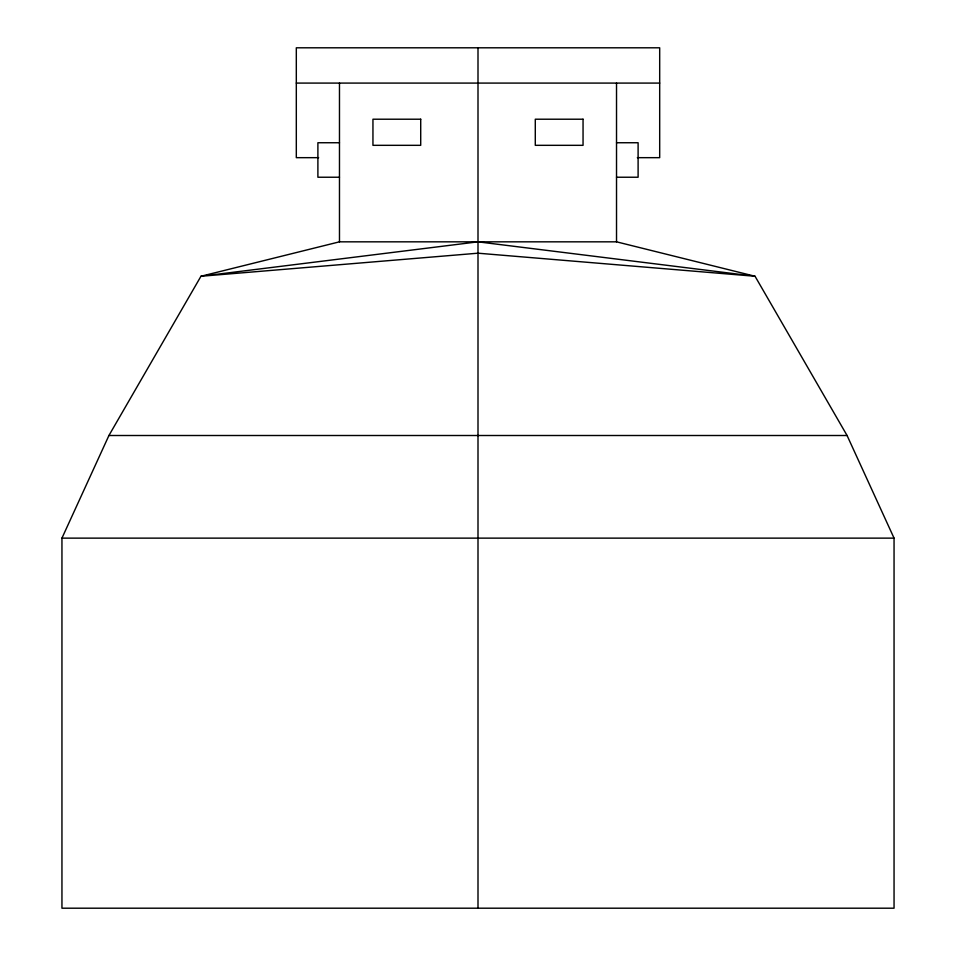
<?xml version="1.0" encoding="UTF-8"?>
<svg xmlns="http://www.w3.org/2000/svg" width="956" height="956" viewBox="0 0 956 956"><rect width="100%" height="100%" fill="white"/><g stroke="black" fill="none" stroke-linecap="round" stroke-linejoin="round"><path stroke-width="1.43" d="M61.949 538.132L108.924 435.506L200.963 276.26L339.476 241.832L616.524 241.832L755.037 276.26L847.076 435.506L894.051 538.132L894.051 908.2L61.949 908.2L61.949 538.132L894.051 538.132M296.312 83.088L659.688 83.088M339.476 142.743L317.894 142.743L317.894 177.23L339.476 177.23M616.524 142.743L638.106 142.743L638.106 177.23L616.524 177.23M318.647 157.668L296.312 157.668L296.312 47.8L659.688 47.8L659.688 157.668L637.353 157.668M108.924 435.506L847.076 435.506M616.524 83.088L616.524 241.832M478 47.8L478 908.2M339.476 83.088L339.476 241.832M478 241.832L200.963 276.26L478 253.197L755.037 276.26L478 241.832M420.712 119.213L372.948 119.213L372.948 145.324L420.712 145.324L420.712 119.213M583.052 119.213L535.288 119.213L535.288 145.324L583.052 145.324L583.052 119.213"/></g></svg>
